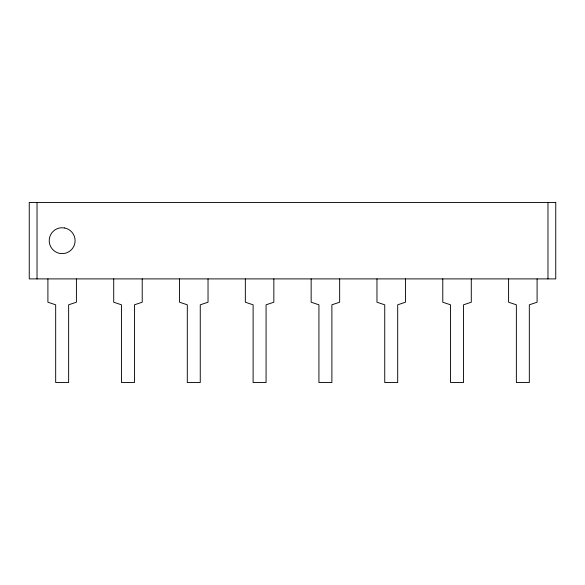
<?xml version="1.0" encoding="UTF-8"?>
<svg xmlns="http://www.w3.org/2000/svg" width="585" height="585" viewBox="0 0 585 585"><rect width="100%" height="100%" fill="white"/><g stroke="black" fill="none" stroke-linecap="round" stroke-linejoin="round"><path stroke-width="0.88" d="M547.977 202.461L547.977 278.899M537.096 278.899L537.096 302.218L529.323 304.807L529.323 382.539L516.365 382.539L516.365 304.807L508.592 302.218L508.592 278.899M471.283 278.899L471.283 302.218L463.51 304.807L463.51 382.539L450.552 382.539L450.552 304.807L442.779 302.218L442.779 278.899M405.471 278.899L405.471 302.218L397.698 304.807L397.698 382.539L384.74 382.539L384.74 304.807L376.967 302.218L376.967 278.899M339.658 278.899L339.658 302.218L331.885 304.807L331.885 382.539L318.927 382.539L318.927 304.807L311.154 302.218L311.154 278.899M273.846 278.899L273.846 302.218L266.073 304.807L266.073 382.539L253.115 382.539L253.115 304.807L245.342 302.218L245.342 278.899M208.033 278.899L208.033 302.218L200.26 304.807L200.26 382.539L187.302 382.539L187.302 304.807L179.529 302.218L179.529 278.899M142.221 278.899L142.221 302.218L134.448 304.807L134.448 382.539L121.49 382.539L121.49 304.807L113.717 302.218L113.717 278.899M76.408 278.899L76.408 302.218L68.635 304.807L68.635 382.539L55.677 382.539L55.677 304.807L47.904 302.218L47.904 278.899M37.023 202.461L37.023 278.899M555.75 202.461L29.25 202.461L29.25 278.899L555.75 278.899L555.75 202.461M64.525 227.945L61.154 227.762A12.958 12.958 0 0 0 59.787 253.415L63.158 253.597A12.958 12.958 0 0 0 64.525 227.945"/></g></svg>
